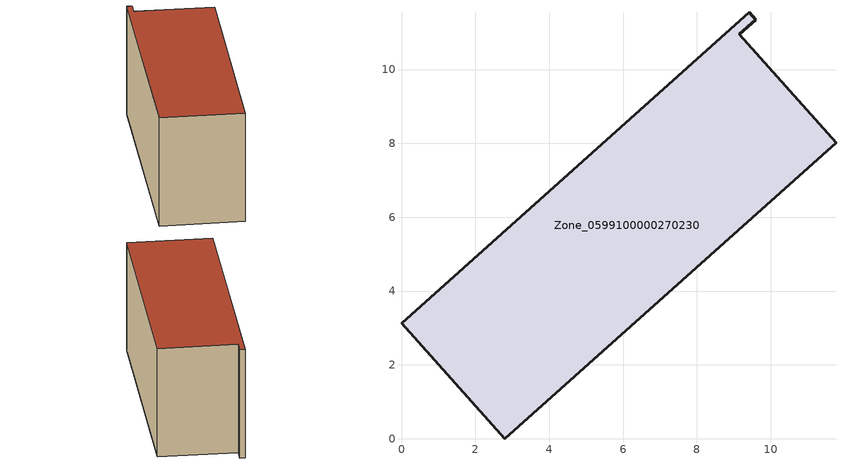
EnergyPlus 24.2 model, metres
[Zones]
Zone_0599100000270230
 floor ground (C_G): 0,3.12 9.42,11.55 9.6,11.35 9.15,10.95 11.77,8.02 2.79,0 z3.43
 wall outside (C_F): 11.77,8.02 9.15,10.95 9.6,11.35 9.42,11.55 0,3.12 2.79,0 11.77,8.02 z3.43:9.23
 roof outside (C_R): 0,3.12 2.79,0 11.77,8.02 9.15,10.95 9.6,11.35 9.42,11.55 z9.23
[BUILDING]
Pand.0599100000270230: North Axis=0; Terrain=City; Loads Convergence Tolerance Value=0.04; Temperature Convergence Tolerance Value=0.4; Solar Distribution=FullExterior; Maximum Number of Warmup Days=25; Minimum Number of Warmup Days=1
[Site:Location]
Rotterdam.The.Hague.AP_ZH_NLD Design_Conditions: Latitude=51.96; Longitude=4.45; Time Zone=1; Elevation=-4.5
[SITE:GROUNDTEMPERATURE:BUILDINGSURFACE]
18, 18, 18, 18, 18, 18, 18, 18, 18, 18, 18, 18
[MATERIAL] Thermal Absorptance=0.9; Solar Absorptance=0.7; Visible Absorptance=0.7
Name | Roughness | Thickness | Conductivity | Density | Specific Heat
G.TI.1992-2005 | MediumSmooth | 0.15 | 0.06 | 540 | 1210
F.TI.1992-2005 | Rough | 0.3 | 0.12 | 1920 | 840
R.TI.1992-2005 | MediumRough | 0.2 | 0.08 | 1500 | 1000
[CONSTRUCTION]
C_G: G.TI.1992-2005
C_F: F.TI.1992-2005
C_R: R.TI.1992-2005
[ZONE]
Zone_0599100000270230: Type=1; Multiplier=1; Ceiling Height=Autocalculate; Volume=Autocalculate; Floor Area=autocalculate; Part of Total Floor Area=Yes
[ZONEINFILTRATION:DESIGNFLOWRATE]
Infil_Zone_0599100000270230: Zone or ZoneList or Space or SpaceList=Zone_0599100000270230; Schedule=AlwaysOn; Design Flow Rate Calculation Method=Flow/Area; Flow Rate per Floor Area=0.0015; Constant Term Coefficient=1; Temperature Term Coefficient=0; Velocity Term Coefficient=0; Velocity Squared Term Coefficient=0
[HVACTEMPLATE:ZONE:IDEALLOADSAIRSYSTEM]
Zone_0599100000270230: Maximum Heating Supply Air Temperature=50; Minimum Cooling Supply Air Temperature=13; Maximum Heating Supply Air Humidity Ratio=0.0156; Minimum Cooling Supply Air Humidity Ratio=0.0077; Heating Limit=NoLimit; Cooling Limit=NoLimit; Dehumidification Control Type=ConstantSensibleHeatRatio; Cooling Sensible Heat Ratio=0.7; Dehumidification Setpoint=60; Humidification Control Type=None; Humidification Setpoint=30; Outdoor Air Method=None; Outdoor Air Flow Rate per Person=0.00944; Outdoor Air Flow Rate per Zone Floor Area=0; Outdoor Air Flow Rate per Zone=0; Demand Controlled Ventilation Type=None; Outdoor Air Economizer Type=NoEconomizer; Heat Recovery Type=None; Sensible Heat Recovery Effectiveness=0.7; Latent Heat Recovery Effectiveness=0.65
[ZONECONTROL:THERMOSTAT]
ThermostatControl_Zone_0599100000270230: Zone or ZoneList=Zone_0599100000270230; Control Type Schedule=DualSetpointControlType; Control 1=Thermostat_Zone_0599100000270230; Temperature Difference Between Cutout And Setpoint=0
[THERMOSTATSETPOINT:DUALSETPOINT]
Thermostat_Zone_0599100000270230: Heating Setpoint Temperature Schedule=HeatingSetpoint_Zone_0599100000270230; Cooling Setpoint Temperature Schedule=CoolingSetpoint_Zone_0599100000270230
[SCHEDULE:COMPACT]
HeatingSetpoint_Zone_0599100000270230: Through: 12/31, For: AllDays, Until: 24:00, 21
CoolingSetpoint_Zone_0599100000270230: Through: 12/31, For: AllDays, Until: 24:00, 24
DualSetpointControlType: Through: 12/31, For: AllDays, Until: 24:00, 4
AlwaysOn: Through: 12/31, For: AllDays, Until: 24:00, 1
